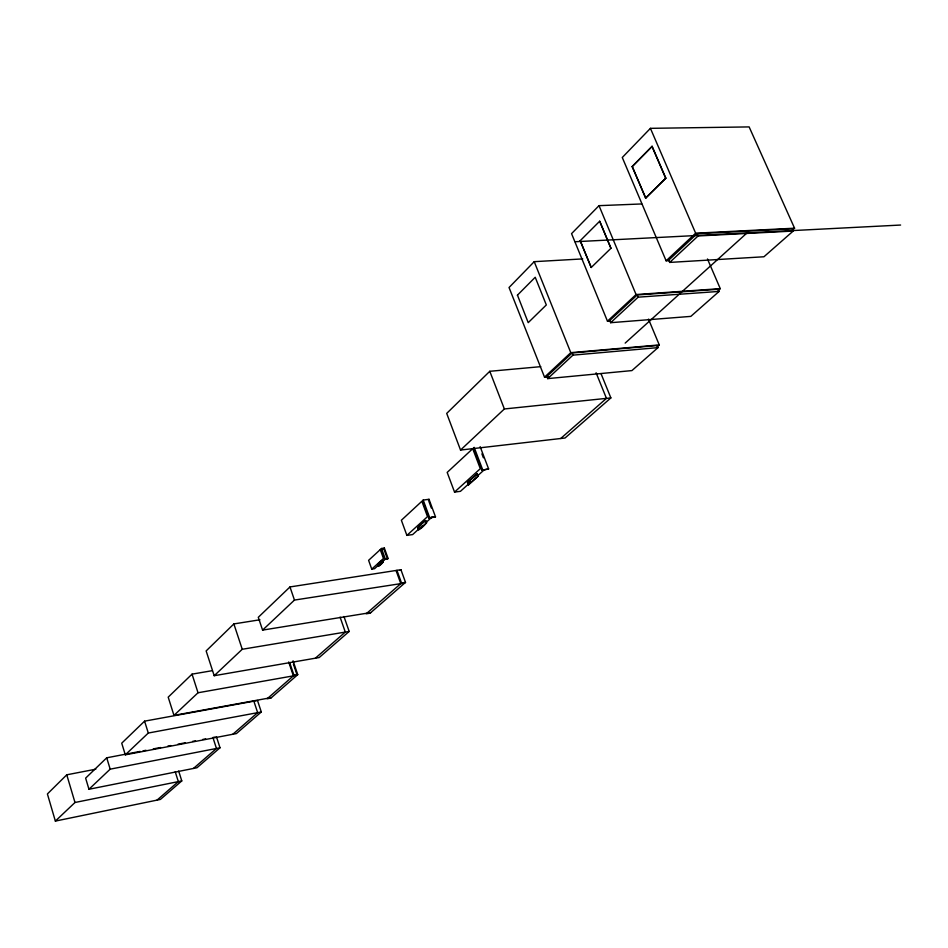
<?xml version="1.0" encoding="UTF-8"?>
<svg xmlns="http://www.w3.org/2000/svg" width="948" height="948" viewBox="0 0 948 948"><rect width="100%" height="100%" fill="white"/><g stroke="black" fill="none" stroke-linecap="round" stroke-linejoin="round"><path stroke-width="1.42" d="M792.386 230.127L794.566 228.207L749.133 126.913L650.423 128.335L622.279 157.487L666.124 260.807L669.051 260.641M582.736 258.899L534.222 261.672L509.04 287.517L544.531 377.15L548.916 376.735M632.15 166.611L652.129 146.347L665.828 178.165L645.707 198.108L632.15 166.611L652.129 146.347M641.76 203.95L599.018 205.657L571.561 233.635L607.467 321.171L610.394 320.945M517.347 295.255L535.217 277.266L546.321 304.948L528.214 322.652L517.501 295.243M580.2 240.697L599.693 221.216L610.95 248.293L591.22 267.49L580.2 240.697L591.22 267.49M645.541 198.108L665.828 178.165M95.819 769.184L66.763 774.812L47.4 793.95L55.363 821.087L160.413 799.425L181.779 780.915L178.686 771.056M540.763 366.651L489.784 371.296L446.698 413.399L460.538 450.051L565.02 438.012L610.868 397.911L601.044 373.702M259.953 619.779L233.86 623.926L206.143 650.944L214.201 675.711L319.203 657.533L349.172 631.439L343.946 616.484M212.245 670.686L192.041 674.147L168.199 697.159L173.97 715.385L271.448 697.586M144.582 721.155L121.723 743.185L125.302 754.833L236.407 733.574L261.304 711.984L257.512 700.513L144.582 721.155L148.291 733.041L125.302 754.833M125.634 754.181L106.721 757.808L85.628 778.13L88.958 789.257L196.971 767.75L220.007 747.782L216.476 736.821M405.507 582.38L401.514 582.996L366.224 613.806L370.147 613.166L405.507 582.38L400.933 569.712L289.981 586.942L258.294 617.302L262.584 630.112L370.834 612.574M55.363 821.087L74.987 802.494L181.779 780.915M88.958 789.257L110.181 769.16L220.007 747.782M214.201 675.711L242.25 649.273L349.172 631.439M262.584 630.112L294.461 600.072L404.772 583.02M173.97 715.385L198.025 692.763L297.139 675.189M460.538 450.051L504.372 408.967L610.868 397.911M666.124 260.807L695.654 233.208L794.566 228.207M697.1 233.658L668.731 260.143L669.691 262.418L763.946 256.766L793.18 231.063L792.184 228.847L697.1 233.658L698.095 235.957L793.18 231.063M544.531 377.15L570.791 352.656L659.263 344.918L648.491 319.109M572.082 353L546.854 376.498L547.695 378.619L631.925 370.585L658.007 347.62L657.13 345.534L572.082 353L572.947 355.144L547.695 378.619M669.691 262.418L698.095 235.957M607.467 321.171L636.072 294.544L720.267 288.642L707.469 258.97M637.222 294.958L609.742 320.519L610.642 322.699L690.831 316.383L719.105 291.427L718.181 289.282L637.222 294.958L638.146 297.174L610.642 322.699M423.199 500.058L422.524 500.674L428.994 518.236L435.499 516.838L429.017 499.3L423.199 500.058L429.669 517.632L428.994 518.236M428.354 499.916L429.017 499.3M383.122 549.212L380.278 549.615L368.606 560.327L371.735 569.12L374.567 568.705L385.244 559.036M381.523 548.477L380.906 549.046L384.651 559.498L388.123 558.514L384.367 548.074L381.523 548.477L385.267 558.929L384.651 559.498M383.75 548.643L384.367 548.074M406.882 535.383L427.512 516.636L421.86 501.279L401.371 520.239L406.882 535.383L412.641 534.577L422.453 525.702M454.542 492.083L480.304 468.679L472.72 448.688L447.183 472.412L454.542 492.083L460.444 491.325L471.215 481.584M371.735 569.12L383.466 558.49L380.278 549.615M417.784 527.598L425.498 520.606L426.588 522.763C415.651 535.857 414.809 526.661 425.782 520.559M467.435 482.579L477.294 473.882L478.148 476.145L468.585 484.795L467.435 482.579L477.294 473.882M377.849 564.558L382.399 560.434L383.241 561.951C376.747 570.021 376.024 563.74 382.672 560.386M473.431 448.013L481.904 470.303L488.611 468.904L480.138 446.65M425.711 522.751L432.252 516.838M477.674 475.742L484.132 469.9M378.406 566.11L383.241 561.951M418.578 529.778L426.588 522.763M468.288 484.831L478.148 476.145M625.17 343.105L747.036 232.924M488.611 468.904L481.904 470.303M400.21 570.352L400.933 569.712M718.086 290.574L720.267 288.642M657.082 346.826L659.263 344.918M560.695 438.509L606.459 398.373L596.091 372.777M297.743 674.656L293.975 675.32L267.17 698.771L270.867 698.095L297.743 674.656L293.05 660.792M315.388 658.185L345.297 632.091L340.083 617.112M157.013 800.136L178.331 781.614L175.226 771.743M193.475 768.437L216.452 748.47L212.921 737.497L215.291 737.046M232.817 734.262L257.655 712.659L253.863 701.176M128.549 753.636L140.185 751.409M143.089 750.852L146.004 750.295M153.28 748.908L160.556 747.51M167.832 746.123L170.735 745.566M178.011 744.168L185.287 742.782M192.562 741.395L195.466 740.838M202.742 739.44L205.645 738.895M148.291 733.041L261.304 711.984M385.267 558.929L388.123 558.514M429.669 517.632L435.499 516.838M572.947 355.144L658.007 347.62M638.146 297.174L719.105 291.427M610.95 248.293L599.693 221.216M575.116 241.74L900.6 225.043M650.423 128.335L695.654 233.208M651.963 146.347L665.662 178.165M632.316 166.611L645.707 198.108M599.018 205.657L636.072 294.544M534.222 261.672L570.791 352.656M489.784 371.296L504.372 408.967M481.904 453.867L483.397 457.789M474.154 447.338L482.627 469.639M476.998 473.917L477.851 476.18M467.731 482.544L468.585 484.795M428.851 501.267L431.34 508.01M425.498 520.606L426.304 522.798M418.068 527.562L418.862 529.742M396.939 570.317L401.514 582.996M396.217 570.957L400.779 583.636M384.213 549.947L387.495 559.083M382.399 560.434L382.956 561.998M378.122 564.51L378.679 566.075M289.981 586.942L294.461 600.072M293.394 664.098L296.677 673.803M289.756 662.83L293.975 675.32M288.69 661.977L293.37 675.853M233.86 623.926L242.25 649.273M192.041 674.147L198.025 692.763M106.721 757.808L110.181 769.16M66.763 774.812L74.987 802.494"/></g></svg>
